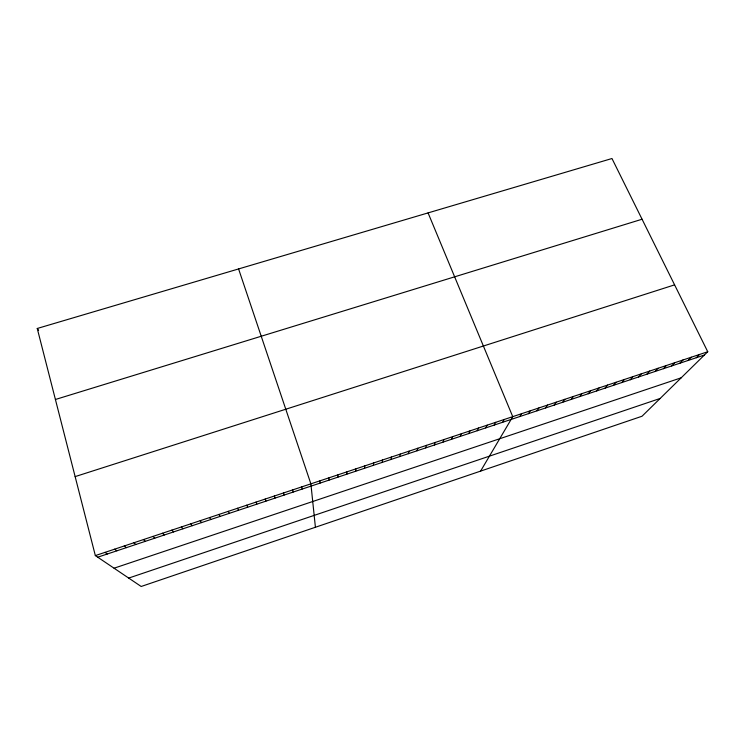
<?xml version="1.0" encoding="UTF-8"?>
<svg xmlns="http://www.w3.org/2000/svg" width="745" height="745" viewBox="0 0 745 745"><rect width="100%" height="100%" fill="white"/><g stroke="black" fill="none" stroke-linecap="round" stroke-linejoin="round"><path stroke-width="1.12" d="M337.932 477.145L337.96 474.835M346.816 474.183L346.928 471.846M355.682 471.231L355.877 468.866M364.519 468.288L364.808 465.895M373.338 465.346L373.701 462.934M382.129 462.422L382.576 459.982M390.892 459.497L391.423 457.039M399.637 456.583L400.251 454.096M408.353 453.686L409.052 451.172M417.042 450.79L417.824 448.248M425.712 447.894L426.568 445.342M434.354 445.016L435.294 442.437M442.977 442.148L444.001 439.541M451.572 439.28L452.671 436.654M460.149 436.421L461.332 433.767M468.698 433.571L469.955 430.899M477.219 430.731L478.56 428.03M485.721 427.9L487.146 425.181M494.205 425.078L495.695 422.331M502.661 422.257L504.235 419.491M480.6 471.11L512.746 416.66L428.077 212.902M519.759 416.557L521.481 413.745M528.401 413.68L530.207 410.84M537.015 410.812L538.896 407.953M545.61 407.943L547.566 405.066M554.178 405.094L556.208 402.188M562.717 402.244L564.831 399.32M571.238 399.404L573.427 396.452M579.731 396.573L582.003 393.602M588.205 393.751L590.552 390.762M596.661 390.939L599.073 387.922M605.08 388.126L607.575 385.091M613.489 385.323L616.05 382.269M621.861 382.539L624.506 379.456M630.223 379.754L632.933 376.653M638.558 376.97L641.333 373.85M646.865 374.204L649.724 371.066M655.153 371.448L658.077 368.281M663.413 368.691L666.412 365.506M671.655 365.944L674.728 362.74M679.878 363.206L683.016 359.975M688.073 360.478L691.286 357.228M696.249 357.749L699.527 354.48M707.75 351.742L642.041 416.231L141.178 586.483L95.341 555.593L37.25 328.48L611.971 158.517L707.75 351.742L95.341 555.593M128.708 578.073L660.154 398.454M114.059 568.202L681.2 377.808M97.716 557.195L704.398 355.03M75.143 476.604L674.597 284.86M55.419 399.488L642.069 219.235M105.017 552.371L107.299 554.001M114.665 549.158L116.844 550.816M124.285 545.955L126.361 547.65M133.867 542.76L135.851 544.483M143.431 539.585L145.322 541.326M152.967 536.409L154.755 538.188M162.475 533.243L164.161 535.05M171.946 530.086L173.548 531.921M181.398 526.948L182.907 528.801M37.25 328.48L38.61 330.258M190.822 523.81L192.229 525.7M200.219 520.681L201.532 522.599M209.587 517.561L210.807 519.507M218.928 514.45L220.064 516.425M228.24 511.349L229.283 513.352M237.534 508.258L238.474 510.288M246.791 505.175L247.647 507.233M256.029 502.102L256.792 504.188M238.586 268.936L310.879 483.85L315.414 527.255M265.239 499.038L265.909 501.143M274.411 495.984L274.998 498.116M283.575 492.939L284.069 495.099M292.701 489.893L293.111 492.082M301.799 486.867L302.125 489.083M319.931 480.832L320.08 483.095M328.955 477.834L329.02 480.115"/></g></svg>
